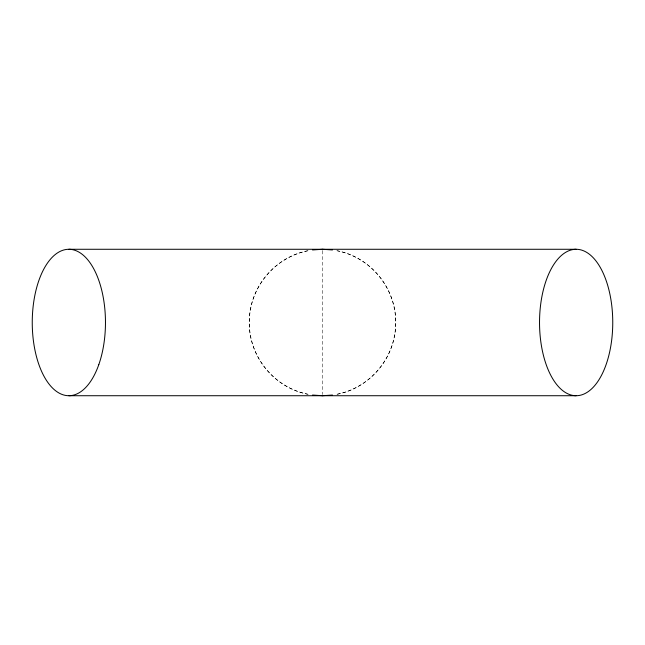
<?xml version="1.0" encoding="UTF-8"?>
<svg xmlns="http://www.w3.org/2000/svg" width="645" height="645" viewBox="0 0 645 645"><rect width="100%" height="100%" fill="white"/><g stroke="black" fill="none" stroke-linecap="round" stroke-linejoin="round"><path stroke-width="0.48" stroke-dasharray="3.23 2.42" d="M307.592 250.816C274.48 257.121 248.639 288.734 249.276 322.5C248.639 356.266 274.48 387.879 307.592 394.184M337.408 394.184C370.52 387.879 396.361 356.266 395.724 322.5C396.361 288.734 370.52 257.121 337.408 250.816M322.5 250.816L322.5 394.184M336.803 250.695A73.224 73.224 0 0 1 336.803 394.305M308.197 394.305A73.224 73.224 0 0 1 308.197 250.695"/><path stroke-width="0.97" d="M312.535 249.962L322.5 249.276L332.465 249.962M332.465 395.038L322.5 395.724L312.535 395.038M68.862 249.276L576.138 249.276A73.224 36.612 -90 0 1 607.848 359.112A73.224 36.612 -90 0 1 544.436 359.112A73.224 36.612 -90 0 1 576.138 249.276M68.862 395.724L576.138 395.724M322.5 249.301L322.5 249.857M322.5 395.143L322.5 395.699M98.79 364.659A73.224 36.612 -90 0 0 72.151 249.575A73.224 36.612 -90 0 0 35.636 353.267A73.224 36.612 -90 0 0 98.79 364.659"/></g></svg>
